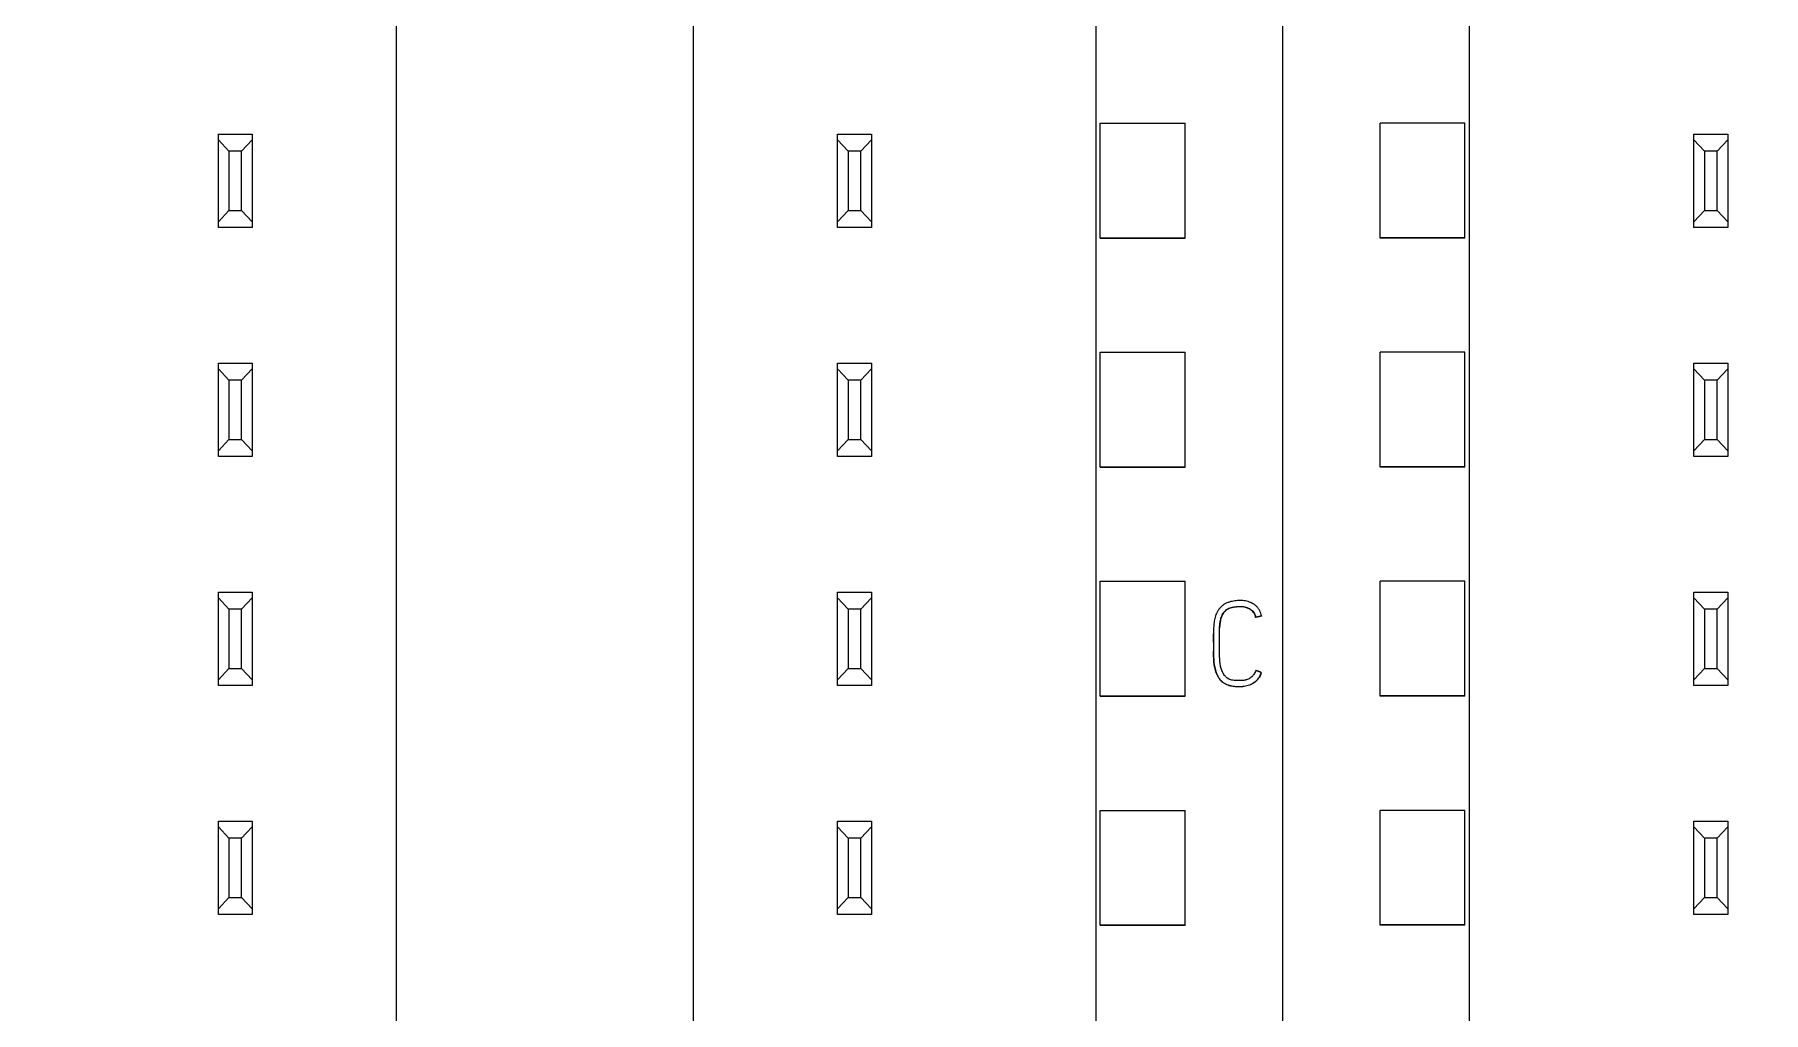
# Model space of a CAD drawing. Header units: millimetres. Extents: x 42151 to 59780, y 37376 to 44547.
# Drawn here: x 48314.39 to 48355.16, y 43205.74 to 43228.8 of the extents above; entities that cross this region are included whole.
import ezdxf

# ---------------------------------------------------------------- set-up
doc = ezdxf.new("R2010")
doc.units = ezdxf.units.MM
doc.set_wipeout_variables(frame=1)
doc.layers.add('000-PI-Oprema', color=30, linetype='Continuous', lineweight=5)
doc.layers.add('SI-ORMAR-Oprema', color=30, linetype='Continuous', lineweight=5)

# ---------------------------------------------------------------- blocks, each defined once
blk = doc.blocks.new('6ES7531-7KF00-0AB0')
blk.add_wipeout([(-17.038, 69.029), (17.762, 69.029), (17.762, -77.96), (-17.038, -77.971)]).dxf.layer = 'SI-ORMAR-Oprema'
at = {"layer": 'SI-ORMAR-Oprema', "linetype": 'Continuous'}
for p, q in [((17.762, 56.709), (17.762, -56.709)), ((13.362, -54.387), (13.362, 54.429)), ((-3.138, -51.671), (-3.138, 49.229)), ((3.862, 49.229), (3.862, -51.671)), ((-7.338, -22.771), (-6.538, -22.771)), ((-7.338, -22.905), (-7.338, -22.771)), ((-6.538, -22.771), (-6.538, -22.905)), ((7.262, -22.771), (8.062, -22.771)), ((7.262, -22.905), (7.262, -22.771)), ((8.062, -22.771), (8.062, -22.905)), ((13.462, -25.21), (13.462, -22.509)), ((13.462, -22.509), (15.462, -22.509)), ((15.462, -25.21), (15.462, -22.509)), ((-7.338, -24.838), (-7.338, -22.905)), ((-7.088, -23.171), (-7.338, -22.905)), ((-7.088, -23.171), (-7.088, -24.571)), ((-6.788, -23.171), (-7.088, -23.171)), ((-6.538, -22.905), (-6.788, -23.171)), ((-6.788, -24.571), (-6.788, -23.171)), ((-6.538, -22.905), (-6.538, -24.838)), ((7.262, -24.838), (7.262, -22.905)), ((7.512, -23.171), (7.262, -22.905)), ((7.512, -23.171), (7.512, -24.571)), ((7.812, -23.171), (7.512, -23.171)), ((8.062, -22.905), (7.812, -23.171)), ((7.812, -24.571), (7.812, -23.171)), ((8.062, -22.905), (8.062, -24.838)), ((-7.338, -24.838), (-7.088, -24.571)), ((-7.338, -24.971), (-7.338, -24.838)), ((-7.088, -24.571), (-6.788, -24.571)), ((-6.788, -24.571), (-6.538, -24.838)), ((-6.538, -24.838), (-6.538, -24.971)), ((7.262, -24.838), (7.512, -24.571)), ((7.262, -24.971), (7.262, -24.838)), ((7.512, -24.571), (7.812, -24.571)), ((7.812, -24.571), (8.062, -24.838)), ((8.062, -24.838), (8.062, -24.971)), ((-6.538, -24.971), (-7.338, -24.971)), ((8.062, -24.971), (7.262, -24.971)), ((13.462, -25.222), (13.462, -25.21)), ((13.462, -25.21), (15.462, -25.21)), ((13.462, -25.222), (15.462, -25.222)), ((15.462, -25.222), (15.462, -25.21)), ((13.462, -30.612), (13.462, -27.911)), ((13.462, -27.911), (15.462, -27.911)), ((15.462, -30.612), (15.462, -27.911)), ((-7.338, -28.171), (-6.538, -28.171)), ((-7.338, -28.305), (-7.338, -28.171)), ((-7.338, -30.238), (-7.338, -28.305)), ((-7.088, -28.571), (-7.338, -28.305)), ((-6.538, -28.305), (-6.788, -28.571)), ((-6.538, -28.171), (-6.538, -28.305)), ((-6.538, -28.305), (-6.538, -30.238)), ((7.262, -28.171), (8.062, -28.171)), ((7.262, -28.305), (7.262, -28.171)), ((7.512, -28.571), (7.262, -28.305)), ((7.262, -30.238), (7.262, -28.305)), ((8.062, -28.305), (7.812, -28.571)), ((8.062, -28.171), (8.062, -28.305)), ((8.062, -28.305), (8.062, -30.238)), ((-7.088, -28.571), (-7.088, -29.971)), ((-6.788, -28.571), (-7.088, -28.571)), ((-6.788, -29.971), (-6.788, -28.571)), ((7.812, -28.571), (7.512, -28.571)), ((7.512, -28.571), (7.512, -29.971)), ((7.812, -29.971), (7.812, -28.571)), ((-7.338, -30.238), (-7.088, -29.971)), ((-7.088, -29.971), (-6.788, -29.971)), ((-6.788, -29.971), (-6.538, -30.238)), ((7.262, -30.238), (7.512, -29.971)), ((7.512, -29.971), (7.812, -29.971)), ((7.812, -29.971), (8.062, -30.238)), ((-7.338, -30.371), (-7.338, -30.238)), ((-6.538, -30.371), (-7.338, -30.371)), ((-6.538, -30.238), (-6.538, -30.371)), ((7.262, -30.371), (7.262, -30.238)), ((8.062, -30.371), (7.262, -30.371)), ((8.062, -30.238), (8.062, -30.371)), ((13.462, -30.612), (15.462, -30.612)), ((13.462, -30.622), (13.462, -30.612)), ((13.462, -30.622), (15.462, -30.622)), ((15.462, -30.622), (15.462, -30.612)), ((13.462, -36.014), (13.462, -33.312)), ((13.462, -33.312), (15.462, -33.312)), ((15.462, -36.014), (15.462, -33.312)), ((-7.338, -33.571), (-6.538, -33.571)), ((-7.338, -33.705), (-7.338, -33.571)), ((-7.088, -33.971), (-7.338, -33.705)), ((-7.338, -35.638), (-7.338, -33.705)), ((-6.538, -33.705), (-6.788, -33.971)), ((-6.538, -33.571), (-6.538, -33.705)), ((-6.538, -33.705), (-6.538, -35.638)), ((7.262, -33.571), (8.062, -33.571)), ((7.262, -33.705), (7.262, -33.571)), ((7.512, -33.971), (7.262, -33.705)), ((7.262, -35.638), (7.262, -33.705)), ((8.062, -33.705), (7.812, -33.971)), ((8.062, -33.571), (8.062, -33.705)), ((8.062, -33.705), (8.062, -35.638)), ((-6.788, -33.971), (-7.088, -33.971)), ((-7.088, -33.971), (-7.088, -35.371)), ((-6.788, -35.371), (-6.788, -33.971)), ((7.812, -33.971), (7.512, -33.971)), ((7.512, -33.971), (7.512, -35.371)), ((7.812, -35.371), (7.812, -33.971)), ((17.125, -34.158), (17.125, -34.164)), ((17.261, -34.125), (17.261, -34.131)), ((16.132, -34.542), (16.132, -34.548)), ((16.132, -34.75), (16.132, -34.744)), ((16.132, -34.953), (16.132, -34.959)), ((-7.338, -35.638), (-7.088, -35.371)), ((-7.088, -35.371), (-6.788, -35.371)), ((-6.788, -35.371), (-6.538, -35.638)), ((7.262, -35.638), (7.512, -35.371)), ((7.512, -35.371), (7.812, -35.371)), ((7.812, -35.371), (8.062, -35.638)), ((17.258, -35.462), (17.258, -35.468)), ((-7.338, -35.771), (-7.338, -35.638)), ((-6.538, -35.771), (-7.338, -35.771)), ((-6.538, -35.638), (-6.538, -35.771)), ((7.262, -35.771), (7.262, -35.638)), ((8.062, -35.771), (7.262, -35.771)), ((8.062, -35.638), (8.062, -35.771)), ((13.462, -36.022), (13.462, -36.014)), ((13.462, -36.014), (15.462, -36.014)), ((13.462, -36.022), (15.462, -36.022)), ((15.462, -36.022), (15.462, -36.014)), ((13.462, -41.415), (13.462, -38.714)), ((13.462, -38.714), (15.462, -38.714)), ((15.462, -41.415), (15.462, -38.714)), ((-7.338, -38.971), (-6.538, -38.971)), ((-7.338, -39.105), (-7.338, -38.971)), ((-7.338, -41.038), (-7.338, -39.105)), ((-7.088, -39.371), (-7.338, -39.105)), ((-6.538, -39.105), (-6.788, -39.371)), ((-6.538, -38.971), (-6.538, -39.105)), ((-6.538, -39.105), (-6.538, -41.038)), ((7.262, -38.971), (8.062, -38.971)), ((7.262, -39.105), (7.262, -38.971)), ((7.512, -39.371), (7.262, -39.105)), ((7.262, -41.038), (7.262, -39.105)), ((8.062, -39.105), (7.812, -39.371)), ((8.062, -38.971), (8.062, -39.105)), ((8.062, -39.105), (8.062, -41.038)), ((-7.088, -39.371), (-7.088, -40.771)), ((-6.788, -39.371), (-7.088, -39.371)), ((-6.788, -40.771), (-6.788, -39.371)), ((7.812, -39.371), (7.512, -39.371)), ((7.512, -39.371), (7.512, -40.771)), ((7.812, -40.771), (7.812, -39.371)), ((-7.338, -41.038), (-7.088, -40.771)), ((-7.338, -41.171), (-7.338, -41.038)), ((-6.538, -41.171), (-7.338, -41.171)), ((-7.088, -40.771), (-6.788, -40.771)), ((-6.788, -40.771), (-6.538, -41.038)), ((-6.538, -41.038), (-6.538, -41.171)), ((7.262, -41.038), (7.512, -40.771)), ((7.262, -41.171), (7.262, -41.038)), ((8.062, -41.171), (7.262, -41.171)), ((7.512, -40.771), (7.812, -40.771)), ((7.812, -40.771), (8.062, -41.038)), ((8.062, -41.038), (8.062, -41.171)), ((13.462, -41.422), (13.462, -41.415)), ((13.462, -41.415), (15.462, -41.415)), ((13.462, -41.422), (15.462, -41.422)), ((15.462, -41.422), (15.462, -41.415))]:
    blk.add_line(p, q, dxfattribs=at)
for points, knots in [([(17.261, -34.125), (17.252, -34.083), (17.239, -34.042), (17.216, -33.994), (17.211, -33.985), (17.199, -33.966), (17.193, -33.957), (17.174, -33.931), (17.16, -33.915), (17.137, -33.893), (17.128, -33.886), (17.112, -33.873), (17.103, -33.866), (17.076, -33.848), (17.058, -33.837), (17.019, -33.818), (17, -33.809), (16.959, -33.794), (16.939, -33.788), (16.876, -33.772), (16.834, -33.766), (16.769, -33.764), (16.748, -33.764), (16.705, -33.765), (16.662, -33.769), (16.62, -33.775), (16.578, -33.783), (16.558, -33.787), (16.526, -33.795), (16.516, -33.797), (16.495, -33.804), (16.485, -33.807), (16.455, -33.818), (16.435, -33.826), (16.397, -33.846), (16.379, -33.857), (16.353, -33.876), (16.344, -33.883), (16.328, -33.897), (16.32, -33.904), (16.297, -33.927), (16.283, -33.942), (16.263, -33.968), (16.256, -33.976), (16.244, -33.994), (16.238, -34.003), (16.221, -34.03), (16.211, -34.049), (16.193, -34.088), (16.185, -34.108), (16.171, -34.149), (16.165, -34.17), (16.155, -34.211), (16.151, -34.232), (16.142, -34.296), (16.138, -34.338), (16.133, -34.423), (16.132, -34.465), (16.131, -34.551), (16.132, -34.593), (16.132, -34.679), (16.132, -34.764), (16.132, -34.849), (16.132, -34.935), (16.132, -34.977), (16.133, -35.105), (16.137, -35.191), (16.152, -35.297), (16.156, -35.318), (16.164, -35.36), (16.174, -35.402), (16.187, -35.443), (16.202, -35.483), (16.211, -35.503), (16.23, -35.542), (16.24, -35.56), (16.263, -35.597), (16.275, -35.614), (16.303, -35.647), (16.318, -35.663), (16.35, -35.692), (16.367, -35.704), (16.404, -35.727), (16.423, -35.736), (16.463, -35.753), (16.483, -35.76), (16.525, -35.771), (16.546, -35.776), (16.588, -35.784), (16.609, -35.787), (16.673, -35.794), (16.716, -35.796), (16.78, -35.794), (16.801, -35.792), (16.843, -35.787), (16.865, -35.784), (16.928, -35.771), (16.97, -35.759), (17.019, -35.738), (17.029, -35.733), (17.048, -35.723), (17.057, -35.718), (17.085, -35.701), (17.102, -35.688), (17.135, -35.661), (17.15, -35.646), (17.172, -35.622), (17.179, -35.614), (17.192, -35.597), (17.211, -35.57), (17.226, -35.542), (17.244, -35.503), (17.252, -35.483), (17.258, -35.462)], [0, 0, 0, 0, 0.03125, 0.03125, 0.039063, 0.039063, 0.046875, 0.046875, 0.0625, 0.0625, 0.070313, 0.070313, 0.078125, 0.078125, 0.09375, 0.09375, 0.109375, 0.109375, 0.125, 0.125, 0.15625, 0.15625, 0.171875, 0.171875, 0.1875, 0.203125, 0.203125, 0.21875, 0.21875, 0.226562, 0.226562, 0.234375, 0.234375, 0.25, 0.25, 0.265625, 0.265625, 0.273437, 0.273437, 0.28125, 0.28125, 0.296875, 0.296875, 0.304687, 0.304687, 0.3125, 0.3125, 0.328125, 0.328125, 0.34375, 0.34375, 0.359375, 0.359375, 0.375, 0.375, 0.40625, 0.40625, 0.4375, 0.4375, 0.46875, 0.46875, 0.5, 0.53125, 0.53125, 0.5625, 0.5625, 0.625, 0.625, 0.640625, 0.640625, 0.65625, 0.671875, 0.671875, 0.6875, 0.6875, 0.703125, 0.703125, 0.71875, 0.71875, 0.734375, 0.734375, 0.75, 0.75, 0.765625, 0.765625, 0.78125, 0.78125, 0.796875, 0.796875, 0.8125, 0.8125, 0.84375, 0.84375, 0.859375, 0.859375, 0.875, 0.875, 0.90625, 0.90625, 0.914062, 0.914062, 0.921875, 0.921875, 0.9375, 0.9375, 0.953125, 0.953125, 0.960937, 0.960937, 0.96875, 0.984375, 0.984375, 1, 1, 1, 1]), ([(17.128, -35.415), (17.117, -35.448), (17.102, -35.479), (17.078, -35.515), (17.073, -35.522), (17.063, -35.535), (17.057, -35.542), (17.039, -35.56), (17.026, -35.571), (17.005, -35.587), (16.998, -35.592), (16.984, -35.601), (16.976, -35.605), (16.953, -35.617), (16.938, -35.623), (16.913, -35.632), (16.905, -35.635), (16.889, -35.64), (16.88, -35.642), (16.855, -35.647), (16.838, -35.65), (16.787, -35.655), (16.753, -35.655), (16.702, -35.653), (16.684, -35.652), (16.65, -35.65), (16.633, -35.65), (16.599, -35.647), (16.582, -35.644), (16.549, -35.638), (16.532, -35.634), (16.508, -35.624), (16.499, -35.62), (16.484, -35.612), (16.476, -35.608), (16.455, -35.594), (16.441, -35.583), (16.422, -35.565), (16.416, -35.558), (16.405, -35.546), (16.399, -35.539), (16.383, -35.518), (16.373, -35.504), (16.355, -35.475), (16.347, -35.459), (16.332, -35.427), (16.313, -35.379), (16.3, -35.329), (16.291, -35.278), (16.288, -35.26), (16.284, -35.226), (16.282, -35.209), (16.275, -35.122), (16.273, -35.053), (16.273, -34.949), (16.273, -34.915), (16.274, -34.846), (16.274, -34.776), (16.274, -34.707), (16.273, -34.638), (16.273, -34.604), (16.272, -34.534), (16.272, -34.5), (16.273, -34.431), (16.275, -34.396), (16.28, -34.327), (16.284, -34.293), (16.293, -34.241), (16.297, -34.224), (16.305, -34.191), (16.31, -34.174), (16.327, -34.126), (16.341, -34.095), (16.365, -34.058), (16.37, -34.051), (16.381, -34.037), (16.387, -34.031), (16.404, -34.011), (16.416, -33.999), (16.437, -33.983), (16.444, -33.978), (16.458, -33.968), (16.466, -33.964), (16.489, -33.952), (16.505, -33.945), (16.529, -33.937), (16.538, -33.934), (16.555, -33.93), (16.563, -33.928), (16.588, -33.923), (16.605, -33.92), (16.639, -33.915), (16.656, -33.913), (16.691, -33.909), (16.725, -33.907), (16.759, -33.906), (16.794, -33.907), (16.811, -33.908), (16.863, -33.915), (16.896, -33.923), (16.945, -33.942), (16.961, -33.949), (16.991, -33.965), (17.006, -33.974), (17.027, -33.989), (17.033, -33.995), (17.047, -34.006), (17.053, -34.012), (17.071, -34.031), (17.081, -34.045), (17.094, -34.068), (17.098, -34.076), (17.106, -34.091), (17.109, -34.1), (17.117, -34.124), (17.122, -34.141), (17.125, -34.158)], [0, 0, 0, 0, 0.03125, 0.03125, 0.039062, 0.039062, 0.046875, 0.046875, 0.0625, 0.0625, 0.070312, 0.070312, 0.078125, 0.078125, 0.09375, 0.09375, 0.101562, 0.101562, 0.109375, 0.109375, 0.125, 0.125, 0.15625, 0.15625, 0.171875, 0.171875, 0.1875, 0.1875, 0.203125, 0.203125, 0.21875, 0.21875, 0.226562, 0.226562, 0.234375, 0.234375, 0.25, 0.25, 0.257812, 0.257812, 0.265625, 0.265625, 0.28125, 0.28125, 0.296875, 0.296875, 0.3125, 0.34375, 0.34375, 0.359375, 0.359375, 0.375, 0.375, 0.4375, 0.4375, 0.46875, 0.46875, 0.5, 0.53125, 0.53125, 0.5625, 0.5625, 0.59375, 0.59375, 0.625, 0.625, 0.65625, 0.65625, 0.671875, 0.671875, 0.6875, 0.6875, 0.71875, 0.71875, 0.726562, 0.726562, 0.734375, 0.734375, 0.75, 0.75, 0.757812, 0.757812, 0.765625, 0.765625, 0.78125, 0.78125, 0.789062, 0.789062, 0.796875, 0.796875, 0.8125, 0.8125, 0.828125, 0.828125, 0.84375, 0.859375, 0.859375, 0.875, 0.875, 0.90625, 0.90625, 0.921875, 0.921875, 0.9375, 0.9375, 0.945312, 0.945312, 0.953125, 0.953125, 0.96875, 0.96875, 0.976562, 0.976562, 0.984375, 0.984375, 1, 1, 1, 1]), ([(17.125, -34.164), (17.122, -34.147), (17.117, -34.13), (17.109, -34.106), (17.106, -34.098), (17.098, -34.082), (17.094, -34.074), (17.081, -34.051), (17.071, -34.037), (17.053, -34.018), (17.047, -34.012), (17.033, -34.001), (17.027, -33.995), (17.006, -33.98), (16.991, -33.971), (16.96, -33.955), (16.944, -33.947), (16.895, -33.929), (16.862, -33.921), (16.81, -33.914), (16.793, -33.913), (16.758, -33.912), (16.723, -33.913), (16.688, -33.916), (16.654, -33.919), (16.637, -33.921), (16.602, -33.926), (16.585, -33.929), (16.551, -33.937), (16.534, -33.941), (16.502, -33.953), (16.486, -33.959), (16.463, -33.972), (16.455, -33.976), (16.441, -33.986), (16.434, -33.991), (16.414, -34.008), (16.402, -34.02), (16.384, -34.039), (16.379, -34.046), (16.368, -34.06), (16.364, -34.067), (16.349, -34.089), (16.341, -34.104), (16.33, -34.127), (16.327, -34.135), (16.32, -34.151), (16.317, -34.16), (16.303, -34.201), (16.295, -34.234), (16.284, -34.302), (16.28, -34.336), (16.276, -34.385), (16.275, -34.399), (16.275, -34.413)], [0, 0, 0, 0, 0.040261, 0.040261, 0.060391, 0.060391, 0.080522, 0.080522, 0.120783, 0.120783, 0.140913, 0.140913, 0.161044, 0.161044, 0.201304, 0.201304, 0.241565, 0.241565, 0.322087, 0.322087, 0.362348, 0.362348, 0.402609, 0.44287, 0.44287, 0.483131, 0.483131, 0.523392, 0.523392, 0.563652, 0.563652, 0.603913, 0.603913, 0.624044, 0.624044, 0.644174, 0.644174, 0.684435, 0.684435, 0.704566, 0.704566, 0.724696, 0.724696, 0.764957, 0.764957, 0.785087, 0.785087, 0.805218, 0.805218, 0.88574, 0.88574, 0.966261, 0.966261, 1, 1, 1, 1]), ([(16.132, -34.75), (16.132, -34.715), (16.132, -34.68), (16.132, -34.613), (16.132, -34.581), (16.132, -34.549)], [0, 0, 0, 0, 0.523931, 0.523931, 1, 1, 1, 1]), ([(17.258, -35.468), (17.246, -35.51), (17.228, -35.548), (17.199, -35.593), (17.193, -35.601), (17.18, -35.618), (17.173, -35.627), (17.152, -35.651), (17.136, -35.666), (17.104, -35.693), (17.087, -35.706), (17.059, -35.723), (17.05, -35.728), (17.031, -35.738), (17.021, -35.743), (16.992, -35.756), (16.972, -35.763), (16.931, -35.776), (16.91, -35.781), (16.868, -35.79), (16.847, -35.793), (16.805, -35.798), (16.762, -35.801), (16.72, -35.801), (16.677, -35.8), (16.655, -35.798), (16.592, -35.791), (16.55, -35.784), (16.488, -35.767), (16.468, -35.761), (16.438, -35.749), (16.429, -35.744), (16.409, -35.735), (16.399, -35.73), (16.372, -35.713), (16.354, -35.701), (16.33, -35.68), (16.322, -35.673), (16.307, -35.657), (16.299, -35.649), (16.278, -35.625), (16.266, -35.607), (16.243, -35.571), (16.232, -35.552), (16.213, -35.514), (16.204, -35.494), (16.189, -35.454), (16.182, -35.433), (16.165, -35.372), (16.156, -35.33), (16.147, -35.266), (16.144, -35.245), (16.14, -35.202), (16.135, -35.138), (16.133, -35.073), (16.132, -35.007), (16.132, -34.983), (16.132, -34.959)], [0, 0, 0, 0, 0.068688, 0.068688, 0.08586, 0.08586, 0.103033, 0.103033, 0.137377, 0.137377, 0.171721, 0.171721, 0.188893, 0.188893, 0.206065, 0.206065, 0.240409, 0.240409, 0.274754, 0.274754, 0.309098, 0.309098, 0.343442, 0.377786, 0.377786, 0.41213, 0.41213, 0.480819, 0.480819, 0.515163, 0.515163, 0.532335, 0.532335, 0.549507, 0.549507, 0.583851, 0.583851, 0.601023, 0.601023, 0.618196, 0.618196, 0.65254, 0.65254, 0.686884, 0.686884, 0.721228, 0.721228, 0.755572, 0.755572, 0.824261, 0.824261, 0.858605, 0.858605, 0.892949, 0.961638, 0.961638, 1, 1, 1, 1])]:
    blk.add_open_spline(points, degree=3, knots=knots, dxfattribs=at)
for points, weights in [([(17.125, -34.158), (17.193, -34.142), (17.261, -34.125)], [0.499997427626, 0.500002572374, 0.499997427626]), ([(17.261, -34.131), (17.193, -34.148), (17.125, -34.164)], [0.499999652994, 0.500000347006, 0.499999652994]), ([(17.258, -35.462), (17.193, -35.439), (17.128, -35.415)], [0.500000119721, 0.499999880279, 0.500000119721])]:
    blk.add_rational_spline(points, weights, degree=2, dxfattribs=at)
blk = doc.blocks.new('6ES7532-5HD00-0AB0')
at = {"layer": '000-PI-Oprema'}
for p, q in [((-11.6, -11.014), (-11.6, -48.367)), ((0, -14.823), (0, -48.393)), ((-8.4, -15.142), (-8.4, -45.092)), ((-4.05, -45.092), (-4.05, -15.142)), ((-7.475, -27.979), (-7.475, -27.979)), ((-7.475, -27.979), (-6.775, -27.979)), ((-7.475, -28.954), (-7.475, -27.979)), ((-7.475, -27.979), (-6.775, -27.979)), ((-6.775, -27.979), (-6.775, -27.979)), ((-6.775, -27.979), (-6.775, -28.954)), ((-5.675, -27.979), (-5.675, -27.979)), ((-5.675, -27.979), (-4.975, -27.979)), ((-5.675, -28.954), (-5.675, -27.979)), ((-5.675, -27.979), (-4.975, -27.979)), ((-4.975, -27.979), (-4.975, -27.979)), ((-4.975, -27.979), (-4.975, -28.954)), ((-6.775, -28.954), (-7.475, -28.954)), ((-4.975, -28.954), (-5.675, -28.954)), ((-7.475, -29.479), (-7.475, -29.479)), ((-7.475, -29.479), (-6.775, -29.479)), ((-7.475, -30.454), (-7.475, -29.479)), ((-7.475, -29.479), (-6.775, -29.479)), ((-6.775, -29.479), (-6.775, -29.479)), ((-6.775, -29.479), (-6.775, -30.454)), ((-5.675, -29.479), (-5.675, -29.479)), ((-5.675, -29.479), (-4.975, -29.479)), ((-5.675, -30.454), (-5.675, -29.479)), ((-5.675, -29.479), (-4.975, -29.479)), ((-4.975, -29.479), (-4.975, -29.479)), ((-4.975, -29.479), (-4.975, -30.454)), ((-6.775, -30.454), (-7.475, -30.454)), ((-4.975, -30.454), (-5.675, -30.454)), ((-7.475, -30.979), (-7.475, -30.979)), ((-7.475, -30.979), (-6.775, -30.979)), ((-7.475, -31.954), (-7.475, -30.979)), ((-7.475, -30.979), (-6.775, -30.979)), ((-6.775, -30.979), (-6.775, -30.979)), ((-6.775, -30.979), (-6.775, -31.954)), ((-5.675, -30.979), (-5.675, -30.979)), ((-5.675, -30.979), (-4.975, -30.979)), ((-5.675, -31.954), (-5.675, -30.979)), ((-5.675, -30.979), (-4.975, -30.979)), ((-4.975, -30.979), (-4.975, -30.979)), ((-4.975, -30.979), (-4.975, -31.954)), ((-6.775, -31.954), (-7.475, -31.954)), ((-4.975, -31.954), (-5.675, -31.954)), ((-7.475, -32.479), (-7.475, -32.479)), ((-7.475, -32.479), (-6.775, -32.479)), ((-7.475, -33.454), (-7.475, -32.479)), ((-7.475, -32.479), (-6.775, -32.479)), ((-6.775, -32.479), (-6.775, -32.479)), ((-6.775, -32.479), (-6.775, -33.454)), ((-5.675, -32.479), (-5.675, -32.479)), ((-5.675, -32.479), (-4.975, -32.479)), ((-5.675, -33.454), (-5.675, -32.479)), ((-5.675, -32.479), (-4.975, -32.479)), ((-4.975, -32.479), (-4.975, -32.479)), ((-4.975, -32.479), (-4.975, -33.454)), ((-6.775, -33.454), (-7.475, -33.454)), ((-4.975, -33.454), (-5.675, -33.454)), ((-7.475, -33.979), (-7.475, -33.979)), ((-7.475, -33.979), (-6.775, -33.979)), ((-7.475, -34.954), (-7.475, -33.979)), ((-7.475, -33.979), (-6.775, -33.979)), ((-6.775, -33.979), (-6.775, -33.979)), ((-6.775, -33.979), (-6.775, -34.954)), ((-5.675, -33.979), (-5.675, -33.979)), ((-5.675, -33.979), (-4.975, -33.979)), ((-5.675, -34.954), (-5.675, -33.979)), ((-5.675, -33.979), (-4.975, -33.979)), ((-4.975, -33.979), (-4.975, -33.979)), ((-4.975, -33.979), (-4.975, -34.954)), ((-6.775, -34.954), (-7.475, -34.954)), ((-4.975, -34.954), (-5.675, -34.954)), ((-7.475, -35.479), (-7.475, -35.479)), ((-7.475, -35.479), (-6.775, -35.479)), ((-7.475, -36.454), (-7.475, -35.479)), ((-7.475, -35.479), (-6.775, -35.479)), ((-6.775, -35.479), (-6.775, -35.479)), ((-6.775, -35.479), (-6.775, -36.454)), ((-5.675, -35.479), (-5.675, -35.479)), ((-5.675, -35.479), (-4.975, -35.479)), ((-5.675, -36.454), (-5.675, -35.479)), ((-5.675, -35.479), (-4.975, -35.479)), ((-4.975, -35.479), (-4.975, -35.479)), ((-4.975, -35.479), (-4.975, -36.454)), ((-6.775, -36.454), (-7.475, -36.454)), ((-4.975, -36.454), (-5.675, -36.454)), ((-7.475, -36.979), (-7.475, -36.979)), ((-7.475, -36.979), (-6.775, -36.979)), ((-7.475, -37.954), (-7.475, -36.979)), ((-7.475, -36.979), (-6.775, -36.979)), ((-6.775, -36.979), (-6.775, -36.979)), ((-6.775, -36.979), (-6.775, -37.954)), ((-5.675, -36.979), (-5.675, -36.979)), ((-5.675, -36.979), (-4.975, -36.979)), ((-5.675, -37.954), (-5.675, -36.979)), ((-5.675, -36.979), (-4.975, -36.979)), ((-4.975, -36.979), (-4.975, -36.979)), ((-4.975, -36.979), (-4.975, -37.954)), ((-6.775, -37.954), (-7.475, -37.954)), ((-4.975, -37.954), (-5.675, -37.954)), ((-7.475, -38.479), (-7.475, -38.479)), ((-7.475, -38.479), (-6.775, -38.479)), ((-7.475, -39.454), (-7.475, -38.479)), ((-7.475, -38.479), (-6.775, -38.479)), ((-6.775, -38.479), (-6.775, -38.479)), ((-6.775, -38.479), (-6.775, -39.454)), ((-5.675, -38.479), (-5.675, -38.479)), ((-5.675, -38.479), (-4.975, -38.479)), ((-5.675, -39.454), (-5.675, -38.479)), ((-5.675, -38.479), (-4.975, -38.479)), ((-4.975, -38.479), (-4.975, -38.479)), ((-4.975, -38.479), (-4.975, -39.454)), ((-6.775, -39.454), (-7.475, -39.454)), ((-4.975, -39.454), (-5.675, -39.454)), ((-7.475, -39.979), (-7.475, -39.979)), ((-7.475, -39.979), (-6.775, -39.979)), ((-7.475, -40.954), (-7.475, -39.979)), ((-7.475, -39.979), (-6.775, -39.979)), ((-6.775, -39.979), (-6.775, -39.979)), ((-6.775, -39.979), (-6.775, -40.954)), ((-5.675, -39.979), (-5.675, -39.979)), ((-5.675, -39.979), (-4.975, -39.979)), ((-5.675, -40.954), (-5.675, -39.979)), ((-5.675, -39.979), (-4.975, -39.979)), ((-4.975, -39.979), (-4.975, -39.979)), ((-4.975, -39.979), (-4.975, -40.954)), ((-6.775, -40.954), (-7.475, -40.954)), ((-4.975, -40.954), (-5.675, -40.954)), ((-7.475, -41.479), (-7.475, -41.479)), ((-7.475, -41.479), (-6.775, -41.479)), ((-7.475, -42.454), (-7.475, -41.479)), ((-7.475, -41.479), (-6.775, -41.479)), ((-6.775, -41.479), (-6.775, -41.479)), ((-6.775, -41.479), (-6.775, -42.454)), ((-5.675, -41.479), (-5.675, -41.479)), ((-5.675, -41.479), (-4.975, -41.479)), ((-5.675, -42.454), (-5.675, -41.479)), ((-5.675, -41.479), (-4.975, -41.479)), ((-4.975, -41.479), (-4.975, -41.479)), ((-4.975, -41.479), (-4.975, -42.454)), ((-6.775, -42.454), (-7.475, -42.454)), ((-4.975, -42.454), (-5.675, -42.454)), ((-7.475, -42.979), (-7.475, -42.979)), ((-7.475, -42.979), (-6.775, -42.979)), ((-7.475, -43.954), (-7.475, -42.979)), ((-7.475, -42.979), (-6.775, -42.979)), ((-6.775, -42.979), (-6.775, -42.979)), ((-6.775, -42.979), (-6.775, -43.954)), ((-5.675, -42.979), (-5.675, -42.979)), ((-5.675, -42.979), (-4.975, -42.979)), ((-5.675, -43.954), (-5.675, -42.979)), ((-5.675, -42.979), (-4.975, -42.979)), ((-4.975, -42.979), (-4.975, -42.979)), ((-4.975, -42.979), (-4.975, -43.954)), ((-6.775, -43.954), (-7.475, -43.954)), ((-4.975, -43.954), (-5.675, -43.954)), ((-8.4, -45.092), (-8.4, -45.092)), ((-8.4, -45.092), (-4.05, -45.092)), ((-8.4, -45.092), (-4.05, -45.092)), ((-4.05, -45.092), (-4.05, -45.092)), ((-2.649, -46.967), (-2.649, -45.381)), ((-2.649, -45.381), (0, -45.381)), ((-2.649, -46.967), (0, -46.967)), ((-2.649, -48.373), (-2.649, -46.967)), ((-11.6, -48.367), (-11.6, -48.426)), ((-2.649, -48.367), (-11.6, -48.367)), ((-11.6, -48.426), (-11.6, -49.767)), ((-2.649, -48.373), (0, -48.373)), ((-11.6, -49.767), (-11.6, -49.767)), ((-6.274, -49.767), (-11.6, -49.767)), ((-6.274, -49.754), (-6.274, -49.879)), ((-5.982, -49.867), (-5.982, -49.767)), ((-5.694, -49.867), (-5.694, -49.767)), ((-5.613, -49.879), (-5.613, -49.754)), ((-5.409, -49.767), (-5.613, -49.767)), ((-5.409, -49.867), (-5.409, -49.767)), ((-4.881, -49.867), (-4.881, -49.767)), ((-4.696, -49.767), (-4.86, -49.767)), ((-4.86, -49.867), (-4.86, -49.767)), ((-4.696, -49.754), (-4.696, -49.879)), ((-4.147, -49.767), (-4.227, -49.767)), ((-4.147, -49.867), (-4.147, -49.767)), ((-4.101, -49.879), (-4.101, -49.754)), ((-3.937, -49.767), (-4.1, -49.767)), ((-3.938, -49.867), (-3.938, -49.767)), ((-3.786, -49.754), (-3.786, -49.879)), ((-3.786, -49.767), (-3.58, -49.767)), ((-3.214, -49.767), (-3.758, -49.767)), ((-3.758, -49.767), (-3.758, -49.767)), ((-3.758, -49.867), (-3.217, -49.867)), ((-3.214, -49.867), (-3.758, -49.867)), ((-3.758, -49.867), (-3.758, -49.867)), ((-3.326, -49.767), (-3.58, -49.767)), ((-3.58, -49.867), (-3.58, -49.767)), ((-3.58, -49.867), (-3.546, -49.867)), ((-3.326, -49.867), (-3.58, -49.867)), ((-3.546, -49.867), (-3.18, -49.867)), ((-3.352, -49.867), (-3.318, -49.867)), ((-2.954, -49.867), (-3.352, -49.867)), ((-3.326, -49.867), (-3.326, -49.767)), ((-3.221, -49.767), (-3.326, -49.767)), ((-3.221, -49.867), (-3.326, -49.867)), ((-3.318, -49.867), (-2.834, -49.867)), ((-3.059, -49.767), (-3.288, -49.767)), ((-2.834, -49.767), (-3.221, -49.767)), ((-3.221, -49.867), (-3.221, -49.767)), ((-2.834, -49.867), (-3.221, -49.867)), ((-3.217, -49.867), (-3.112, -49.867)), ((-3.118, -49.767), (-3.214, -49.767)), ((-3.18, -49.867), (-3.214, -49.867)), ((-3.112, -49.867), (-2.954, -49.867)), ((-2.954, -49.767), (-2.708, -49.767)), ((-2.834, -49.867), (-2.834, -49.767)), ((-2.834, -49.767), (-2.834, -49.767)), ((-2.834, -49.867), (-2.834, -49.867)), ((-2.708, -49.879), (-2.708, -49.754)), ((-2.512, -49.867), (-2.512, -49.767)), ((-2.512, -49.767), (-2.512, -49.767)), ((-2.134, -49.767), (-2.512, -49.767)), ((-2.512, -49.867), (-2.512, -49.867)), ((-2.512, -49.867), (-2.134, -49.867)), ((-2.134, -49.867), (-2.512, -49.867)), ((-2.284, -49.767), (-2.461, -49.767)), ((-2.461, -49.879), (-2.461, -49.867)), ((-2.284, -49.867), (-2.284, -49.879)), ((-2.134, -49.867), (-2.134, -49.767)), ((-2.134, -49.767), (-2.134, -49.767)), ((-2.134, -49.867), (-2.134, -49.867)), ((-1.79, -49.867), (-1.79, -49.767)), ((-1.79, -49.767), (-1.79, -49.767)), ((-0.808, -49.767), (-1.79, -49.767)), ((-1.79, -49.867), (-1.79, -49.867)), ((-1.79, -49.867), (-0.808, -49.867)), ((-0.808, -49.867), (-1.79, -49.867)), ((-1.624, -49.879), (-1.624, -49.867)), ((-1.453, -49.767), (-1.623, -49.767)), ((-1.453, -49.867), (-1.453, -49.879)), ((-1.39, -49.767), (-1.39, -49.767)), ((-0.888, -49.767), (-1.39, -49.767)), ((-1.39, -49.767), (-1.39, -49.767)), ((-0.808, -49.767), (-1.39, -49.767)), ((-0.808, -49.867), (-1.39, -49.867)), ((-1.39, -49.867), (-1.39, -49.867)), ((-1.39, -49.867), (-0.888, -49.867)), ((-0.888, -49.867), (-1.39, -49.867)), ((-1.39, -49.867), (-1.39, -49.867)), ((-1.39, -49.867), (-0.808, -49.867)), ((-0.888, -49.767), (-0.995, -49.767)), ((-0.888, -49.767), (-0.888, -49.767)), ((-0.888, -49.867), (-0.888, -49.867)), ((-0.808, -49.767), (-0.884, -49.767)), ((-0.808, -49.867), (-0.808, -49.767)), ((-0.808, -49.767), (-0.808, -49.767)), ((-0.808, -49.767), (-0.808, -49.767)), ((-0.808, -49.867), (-0.808, -49.867)), ((-0.808, -49.867), (-0.808, -49.867)), ((-0.765, -49.879), (-0.765, -49.754)), ((-0.634, -49.767), (-0.764, -49.767)), ((-0.634, -49.867), (-0.634, -49.767)), ((-0.557, -49.867), (-0.557, -49.767)), ((-0.557, -49.767), (-0.557, -49.767)), ((-0.057, -49.767), (-0.557, -49.767)), ((-0.557, -49.867), (-0.557, -49.867)), ((-0.557, -49.867), (-0.297, -49.867)), ((-0.057, -49.867), (-0.557, -49.867)), ((-0.171, -49.767), (-0.3, -49.767)), ((-0.297, -49.767), (-0.297, -49.767)), ((-0.297, -49.867), (-0.297, -49.867)), ((-0.297, -49.867), (0.058, -49.867)), ((-0.171, -49.867), (-0.171, -49.879)), ((-0.057, -49.867), (-0.057, -49.767)), ((0.28, -49.767), (-0.057, -49.767)), ((0.28, -49.867), (-0.057, -49.867)), ((0.058, -49.867), (0.361, -49.867)), ((0.28, -49.867), (0.28, -49.767)), ((0.399, -49.767), (0.287, -49.767)), ((0.518, -49.879), (0.518, -49.867))]:
    blk.add_line(p, q, dxfattribs=at)
for points, knots in [([(-5.982, -49.867), (-6.07, -49.867), (-6.14, -49.867), (-6.247, -49.867), (-6.274, -49.867), (-6.274, -49.867), (-6.251, -49.867), (-6.151, -49.867), (-6.064, -49.867), (-5.846, -49.867), (-5.767, -49.867), (-5.644, -49.867), (-5.613, -49.867), (-5.613, -49.867), (-5.655, -49.867), (-5.789, -49.867), (-5.845, -49.867), (-6.007, -49.867), (-6.087, -49.867), (-6.148, -49.867)], [0, 0, 0, 0, 0.115807, 0.115807, 0.241496, 0.241496, 0.346822, 0.346822, 0.474026, 0.474026, 0.575622, 0.575622, 0.677436, 0.677436, 0.803271, 0.803271, 0.878738, 0.878738, 1, 1, 1, 1]), ([(-5.788, -49.867), (-5.826, -49.867), (-5.877, -49.867), (-6.004, -49.867), (-6.055, -49.867), (-6.132, -49.867), (-6.151, -49.867), (-6.151, -49.867), (-6.132, -49.867), (-6.092, -49.867)], [0, 0, 0, 0, 0.248926, 0.248926, 0.502035, 0.502035, 0.755206, 0.755206, 1, 1, 1, 1]), ([(-6.148, -49.867), (-6.136, -49.867), (-6.107, -49.867), (-5.995, -49.867), (-5.895, -49.867), (-5.745, -49.867), (-5.725, -49.867), (-5.7, -49.867)], [0, 0, 0, 0, 0.375436, 0.375436, 0.939094, 0.939094, 1, 1, 1, 1]), ([(-6.092, -49.867), (-6.053, -49.867), (-6.001, -49.867), (-5.874, -49.867), (-5.823, -49.867), (-5.784, -49.867)], [0, 0, 0, 0, 0.505198, 0.505198, 1, 1, 1, 1]), ([(-5.694, -49.867), (-5.73, -49.867), (-5.752, -49.867), (-5.844, -49.867), (-5.918, -49.867), (-5.982, -49.867)], [0, 0, 0, 0, 0.080692, 0.080692, 1, 1, 1, 1]), ([(-5.784, -49.867), (-5.748, -49.867), (-5.73, -49.867), (-5.73, -49.867), (-5.749, -49.867), (-5.788, -49.867)], [0, 0, 0, 0, 0.496269, 0.496269, 1, 1, 1, 1]), ([(-4.147, -49.867), (-4.238, -49.867), (-4.317, -49.867), (-4.435, -49.867), (-4.482, -49.867), (-4.577, -49.867), (-4.615, -49.867), (-4.679, -49.867), (-4.696, -49.867), (-4.696, -49.867), (-4.671, -49.867), (-4.62, -49.867)], [0, 0, 0, 0, 0.200001, 0.200001, 0.351184, 0.351184, 0.519633, 0.519633, 0.747031, 0.747031, 1, 1, 1, 1]), ([(-4.687, -49.867), (-4.593, -49.867), (-4.509, -49.867), (-4.334, -49.867), (-4.254, -49.867), (-4.132, -49.867), (-4.101, -49.867), (-4.101, -49.867), (-4.127, -49.867), (-4.201, -49.867), (-4.227, -49.867), (-4.255, -49.867)], [0, 0, 0, 0, 0.188161, 0.188161, 0.428878, 0.428878, 0.681764, 0.681764, 0.907556, 0.907556, 1, 1, 1, 1]), ([(-4.268, -49.867), (-4.238, -49.867), (-4.223, -49.867), (-4.223, -49.867), (-4.241, -49.867), (-4.314, -49.867), (-4.364, -49.867), (-4.499, -49.867), (-4.581, -49.867), (-4.672, -49.867)], [0, 0, 0, 0, 0.223002, 0.223002, 0.462788, 0.462788, 0.7177, 0.7177, 1, 1, 1, 1]), ([(-4.62, -49.867), (-4.6, -49.867), (-4.578, -49.867), (-4.528, -49.867), (-4.486, -49.867), (-4.346, -49.867), (-4.293, -49.867), (-4.268, -49.867)], [0, 0, 0, 0, 0.294744, 0.294744, 0.588178, 0.588178, 1, 1, 1, 1]), ([(-4.255, -49.867), (-4.284, -49.867), (-4.325, -49.867), (-4.454, -49.867), (-4.504, -49.867), (-4.56, -49.867), (-4.574, -49.867), (-4.574, -49.867), (-4.555, -49.867), (-4.482, -49.867), (-4.437, -49.867), (-4.316, -49.867), (-4.245, -49.867), (-4.171, -49.867)], [0, 0, 0, 0, 0.116249, 0.116249, 0.26936, 0.26936, 0.422471, 0.422471, 0.601432, 0.601432, 0.7751, 0.7751, 1, 1, 1, 1]), ([(-2.461, -49.867), (-2.461, -49.867), (-2.461, -49.867), (-2.461, -49.867), (-2.492, -49.867), (-2.594, -49.867), (-2.645, -49.867), (-2.706, -49.867)], [0, 0, 0, 0, 0.000047, 0.000047, 0.603186, 0.603186, 1, 1, 1, 1]), ([(-2.701, -49.867), (-2.675, -49.867), (-2.652, -49.867), (-2.597, -49.867), (-2.578, -49.867), (-2.578, -49.867), (-2.6, -49.867), (-2.643, -49.867)], [0, 0, 0, 0, 0.19765, 0.19765, 0.569079, 0.569079, 1, 1, 1, 1]), ([(-2.203, -49.867), (-2.17, -49.867), (-2.149, -49.867), (-2.054, -49.867), (-1.98, -49.867), (-1.859, -49.867), (-1.81, -49.867), (-1.768, -49.867)], [0, 0, 0, 0, 0.060787, 0.060787, 0.557998, 0.557998, 1, 1, 1, 1]), ([(-1.749, -49.867), (-1.762, -49.867), (-1.791, -49.867), (-1.903, -49.867), (-2.003, -49.867), (-2.154, -49.867), (-2.174, -49.867), (-2.198, -49.867)], [0, 0, 0, 0, 0.371427, 0.371427, 0.931629, 0.931629, 1, 1, 1, 1]), ([(-1.805, -49.867), (-1.844, -49.867), (-1.897, -49.867), (-2.024, -49.867), (-2.075, -49.867), (-2.149, -49.867), (-2.167, -49.867), (-2.167, -49.867)], [0, 0, 0, 0, 0.342392, 0.342392, 0.680558, 0.680558, 1, 1, 1, 1]), ([(-2.156, -49.867), (-2.106, -49.867), (-2.051, -49.867), (-1.891, -49.867), (-1.811, -49.867), (-1.749, -49.867)], [0, 0, 0, 0, 0.379397, 0.379397, 1, 1, 1, 1]), ([(-1.769, -49.867), (-1.82, -49.867), (-1.882, -49.867), (-2.029, -49.867), (-2.094, -49.867), (-2.147, -49.867)], [0, 0, 0, 0, 0.492879, 0.492879, 1, 1, 1, 1]), ([(-2.109, -49.867), (-2.071, -49.867), (-2.02, -49.867), (-1.894, -49.867), (-1.843, -49.867), (-1.766, -49.867), (-1.746, -49.867), (-1.746, -49.867)], [0, 0, 0, 0, 0.333309, 0.333309, 0.669442, 0.669442, 1, 1, 1, 1]), ([(-0.862, -49.867), (-0.85, -49.867), (-0.839, -49.867), (-0.786, -49.867), (-0.765, -49.867), (-0.765, -49.867), (-0.793, -49.867), (-0.85, -49.867)], [0, 0, 0, 0, 0.095829, 0.095829, 0.519339, 0.519339, 1, 1, 1, 1])]:
    blk.add_open_spline(points, degree=3, knots=knots, dxfattribs=at)
for points in [[(-5.7, -49.867), (-5.698, -49.867), (-5.696, -49.867), (-5.694, -49.867)], [(-5.409, -49.867), (-5.226, -49.867), (-5.043, -49.867), (-4.86, -49.867)], [(-4.881, -49.867), (-5.057, -49.867), (-5.233, -49.867), (-5.409, -49.867)], [(-4.86, -49.867), (-5.005, -49.867), (-5.149, -49.867), (-5.294, -49.867)], [(-5.294, -49.867), (-5.163, -49.867), (-5.032, -49.867), (-4.902, -49.867)], [(-4.902, -49.867), (-5.032, -49.867), (-5.163, -49.867), (-5.294, -49.867)], [(-5.294, -49.867), (-5.156, -49.867), (-5.019, -49.867), (-4.881, -49.867)], [(-4.672, -49.867), (-4.677, -49.867), (-4.682, -49.867), (-4.687, -49.867)], [(-4.171, -49.867), (-4.163, -49.867), (-4.155, -49.867), (-4.147, -49.867)], [(-3.938, -49.867), (-3.887, -49.867), (-3.836, -49.867), (-3.786, -49.867)], [(-3.786, -49.867), (-3.836, -49.867), (-3.887, -49.867), (-3.938, -49.867)], [(-3.849, -49.867), (-3.828, -49.867), (-3.807, -49.867), (-3.786, -49.867)], [(-3.786, -49.867), (-3.807, -49.867), (-3.828, -49.867), (-3.849, -49.867)], [(-2.708, -49.867), (-2.642, -49.867), (-2.577, -49.867), (-2.512, -49.867)], [(-2.512, -49.867), (-2.577, -49.867), (-2.642, -49.867), (-2.708, -49.867)], [(-2.704, -49.867), (-2.657, -49.867), (-2.614, -49.867), (-2.578, -49.867)], [(-0.634, -49.867), (-0.609, -49.867), (-0.583, -49.867), (-0.557, -49.867)], [(-0.557, -49.867), (-0.583, -49.867), (-0.609, -49.867), (-0.634, -49.867)]]:
    blk.add_open_spline(points, degree=3, dxfattribs=at)
blk.add_wipeout([(0.725, 61.733), (35.525, 61.733), (35.525, -85.267), (0.725, -85.267)]).dxf.layer = '000-PI-Oprema'
for p, q in [((0.725, 49.414), (0.725, -64.005)), ((5.125, 47.133), (5.125, -61.682)), ((3.025, -32.506), (3.025, -29.805)), ((5.025, -29.805), (3.025, -29.805)), ((5.025, -32.506), (5.025, -29.805)), ((10.425, -30.067), (11.225, -30.067)), ((10.425, -30.2), (10.425, -30.067)), ((11.225, -30.067), (11.225, -30.2)), ((10.675, -30.467), (10.425, -30.2)), ((10.425, -32.134), (10.425, -30.2)), ((10.975, -30.467), (10.675, -30.467)), ((10.675, -30.467), (10.675, -31.867)), ((11.225, -30.2), (10.975, -30.467)), ((10.975, -31.867), (10.975, -30.467)), ((11.225, -30.2), (11.225, -32.134)), ((10.425, -32.134), (10.675, -31.867)), ((10.425, -32.267), (10.425, -32.134)), ((10.675, -31.867), (10.975, -31.867)), ((10.975, -31.867), (11.225, -32.134)), ((11.225, -32.134), (11.225, -32.267)), ((3.025, -32.517), (3.025, -32.506)), ((5.025, -32.506), (3.025, -32.506)), ((5.025, -32.517), (3.025, -32.517)), ((5.025, -32.517), (5.025, -32.506)), ((11.225, -32.267), (10.425, -32.267)), ((3.025, -37.907), (3.025, -35.206)), ((5.025, -35.206), (3.025, -35.206)), ((5.025, -37.907), (5.025, -35.206)), ((10.425, -35.467), (11.225, -35.467)), ((10.425, -35.6), (10.425, -35.467)), ((11.225, -35.467), (11.225, -35.6)), ((10.675, -35.867), (10.425, -35.6)), ((10.425, -37.534), (10.425, -35.6)), ((10.975, -35.867), (10.675, -35.867)), ((10.675, -35.867), (10.675, -37.267)), ((11.225, -35.6), (10.975, -35.867)), ((10.975, -37.267), (10.975, -35.867)), ((11.225, -35.6), (11.225, -37.534)), ((10.425, -37.534), (10.675, -37.267)), ((10.675, -37.267), (10.975, -37.267)), ((10.975, -37.267), (11.225, -37.534)), ((3.025, -37.917), (3.025, -37.907)), ((5.025, -37.907), (3.025, -37.907)), ((5.025, -37.917), (3.025, -37.917)), ((5.025, -37.917), (5.025, -37.907)), ((10.425, -37.667), (10.425, -37.534)), ((11.225, -37.667), (10.425, -37.667)), ((11.225, -37.534), (11.225, -37.667)), ((3.025, -43.309), (3.025, -40.608)), ((5.025, -40.608), (3.025, -40.608)), ((5.025, -43.309), (5.025, -40.608)), ((10.425, -40.867), (11.225, -40.867)), ((10.425, -41), (10.425, -40.867)), ((10.675, -41.267), (10.425, -41)), ((10.425, -42.934), (10.425, -41)), ((11.225, -41), (10.975, -41.267)), ((11.225, -40.867), (11.225, -41)), ((11.225, -41), (11.225, -42.934)), ((10.975, -41.267), (10.675, -41.267)), ((10.675, -41.267), (10.675, -42.667)), ((10.975, -42.667), (10.975, -41.267)), ((10.425, -42.934), (10.675, -42.667)), ((10.675, -42.667), (10.975, -42.667)), ((10.975, -42.667), (11.225, -42.934)), ((10.425, -43.067), (10.425, -42.934)), ((11.225, -43.067), (10.425, -43.067)), ((11.225, -42.934), (11.225, -43.067)), ((3.025, -43.317), (3.025, -43.309)), ((5.025, -43.309), (3.025, -43.309)), ((5.025, -43.317), (3.025, -43.317)), ((5.025, -43.317), (5.025, -43.309)), ((3.025, -48.711), (3.025, -46.01)), ((5.025, -46.01), (3.025, -46.01)), ((5.025, -48.711), (5.025, -46.01)), ((10.425, -46.267), (11.225, -46.267)), ((10.425, -46.4), (10.425, -46.267)), ((10.675, -46.667), (10.425, -46.4)), ((10.425, -48.334), (10.425, -46.4)), ((11.225, -46.4), (10.975, -46.667)), ((11.225, -46.267), (11.225, -46.4)), ((11.225, -46.4), (11.225, -48.334)), ((10.975, -46.667), (10.675, -46.667)), ((10.675, -46.667), (10.675, -48.067)), ((10.975, -48.067), (10.975, -46.667)), ((10.425, -48.334), (10.675, -48.067)), ((10.675, -48.067), (10.975, -48.067)), ((10.975, -48.067), (11.225, -48.334)), ((0.725, -48.426), (-11.6, -48.426)), ((0.725, -48.393), (0, -48.393)), ((10.425, -48.467), (10.425, -48.334)), ((11.225, -48.467), (10.425, -48.467)), ((11.225, -48.334), (11.225, -48.467)), ((3.025, -48.717), (3.025, -48.711)), ((5.025, -48.711), (3.025, -48.711)), ((5.025, -48.717), (3.025, -48.717)), ((5.025, -48.717), (5.025, -48.711)), ((0.725, -49.767), (-11.6, -49.767)), ((0.617, -49.767), (0.28, -49.767)), ((0.617, -49.867), (0.28, -49.867)), ((0.361, -49.867), (0.717, -49.867)), ((0.725, -49.767), (0.518, -49.767)), ((0.617, -49.867), (0.617, -49.767)), ((0.725, -49.767), (0.617, -49.767)), ((0.725, -49.867), (0.617, -49.867)), ((0.717, -49.767), (0.717, -49.767)), ((0.717, -49.867), (0.717, -49.867)), ((0.717, -49.867), (0.725, -49.867))]:
    blk.add_line(p, q, dxfattribs=at)

msp = doc.modelspace()

# ---------------------------------------------------------------- block references
at = {"layer": '000-PI-Oprema'}
msp.add_blockref('6ES7532-5HD00-0AB0', (48343.102, 43256.514), dxfattribs=at)

# ---------------------------------------------------------------- next in the draw order: block references
at = {"layer": '000-PI-Oprema', "ltscale": 0.25}
msp.add_blockref('6ES7531-7KF00-0AB0', (48326.065, 43249.218), dxfattribs=at)

doc.saveas('drawing.dxf')
